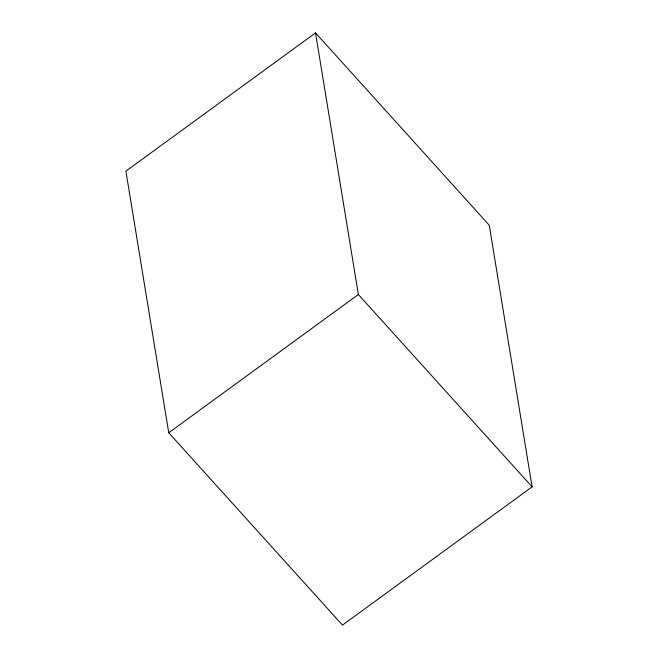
<?xml version="1.0" encoding="UTF-8"?>
<svg xmlns="http://www.w3.org/2000/svg" width="658" height="658" viewBox="0 0 658 658"><rect width="100%" height="100%" fill="white"/><g stroke="black" fill="none" stroke-linecap="round" stroke-linejoin="round"><path stroke-width="0.99" d="M315.527 32.9L125.9 171.146L168.744 432.767L342.473 625.1L532.1 486.854L489.256 225.233L315.527 32.9L358.371 294.513L532.1 486.854M168.744 432.767L358.371 294.513"/></g></svg>
